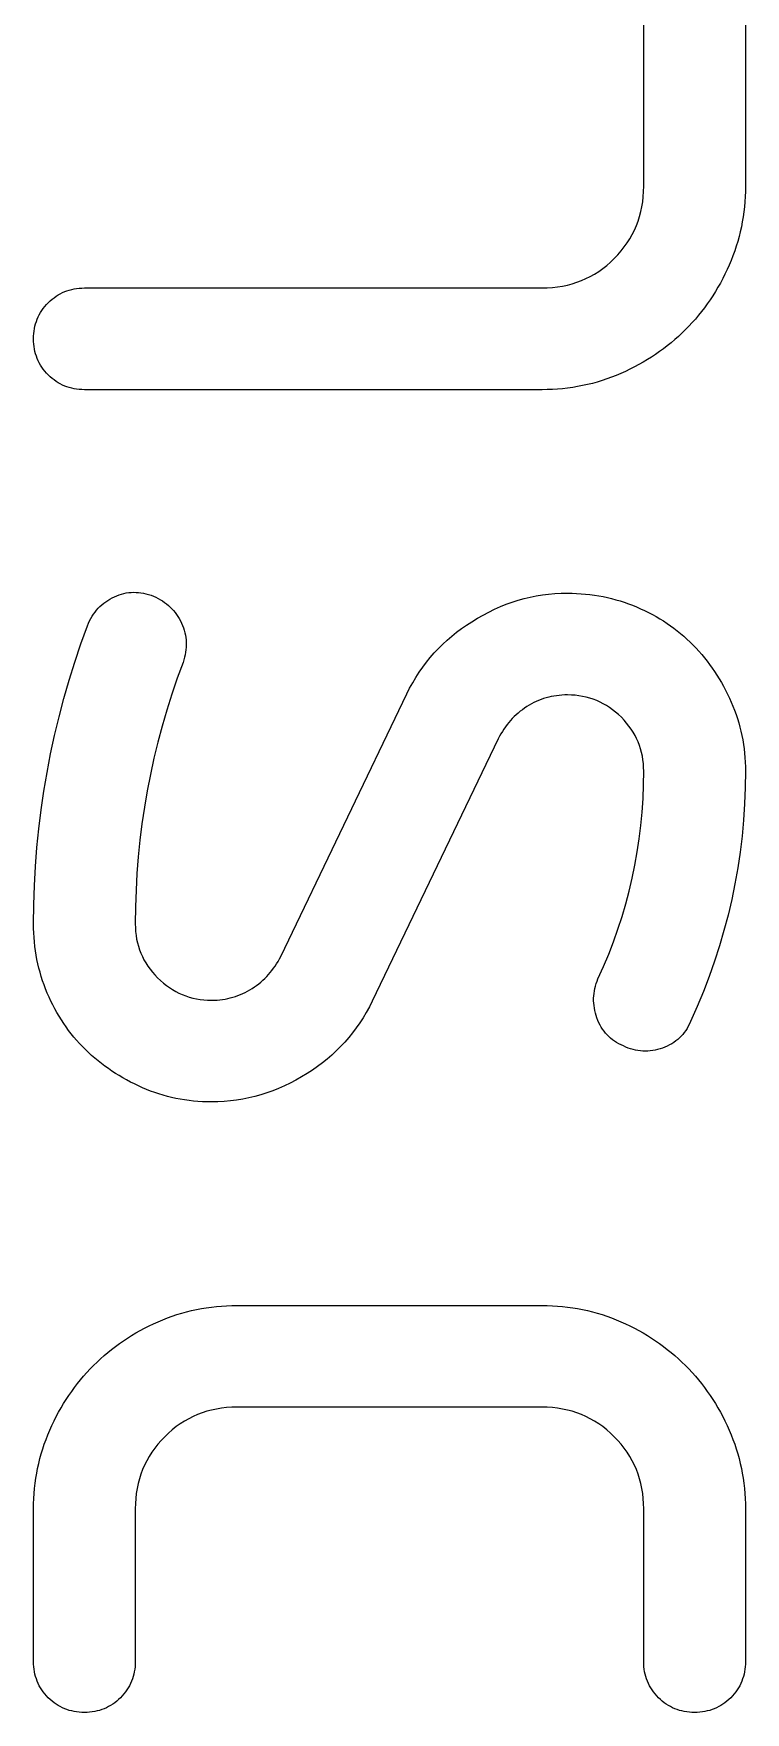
# Model space of a CAD drawing. Extents: x -220 to 711, y -42 to 774.
# Drawn here: x -214.76 to -202.16, y 186.4 to 216.1 of the extents above; entities that cross this region are included whole.
import ezdxf

# ---------------------------------------------------------------- set-up
doc = ezdxf.new("R2010")
doc.units = 0
doc.layers.get('0').update_dxf_attribs({"linetype": 'CONTINUOUS'})

msp = doc.modelspace()

# ---------------------------------------------------------------- linework, layer by layer
for p, q in [((-202.1583, 217.899), (-202.1583, 213.399)), ((-203.9583, 213.399), (-203.9583, 216.999)), ((-213.8583, 211.599), (-205.7583, 211.599)), ((-205.7583, 209.799), (-213.8583, 209.799)), ((-210.3843, 199.773), (-208.1523, 204.417)), ((-206.5323, 203.625), (-208.7643, 198.981)), ((-211.1583, 193.599), (-205.7583, 193.599)), ((-205.7583, 191.799), (-211.1583, 191.799)), ((-214.7583, 187.299), (-214.7583, 189.999)), ((-212.9583, 189.999), (-212.9583, 187.299)), ((-203.9583, 187.299), (-203.9583, 189.999)), ((-202.1583, 189.999), (-202.1583, 187.299))]:
    msp.add_line(p, q)
for points in [[(-204.4803, 212.121), (-204.4171, 212.1871), (-204.358, 212.2551), (-204.3029, 212.3249), (-204.252, 212.3966), (-204.2051, 212.4701), (-204.1622, 212.5454), (-204.1235, 212.6225), (-204.0888, 212.7015), (-204.0583, 212.7822), (-204.0317, 212.8649), (-204.0093, 212.9493), (-203.991, 213.0356), (-203.9767, 213.1237), (-203.9665, 213.2136), (-203.9604, 213.3054), (-203.9583, 213.399)], [(-202.1583, 213.399), (-202.1595, 213.307), (-202.1628, 213.2157), (-202.1685, 213.1251), (-202.1763, 213.035), (-202.1865, 212.9456), (-202.1988, 212.8568), (-202.2135, 212.7687), (-202.2303, 212.6812), (-202.2495, 212.5943), (-202.2708, 212.5081), (-202.2945, 212.4225), (-202.3203, 212.3375), (-202.3485, 212.2532), (-202.3788, 212.1695), (-202.4115, 212.0864), (-202.4463, 212.004)], [(-205.7583, 211.599), (-205.6648, 211.601), (-205.573, 211.6071), (-205.4831, 211.6173), (-205.395, 211.6316), (-205.3087, 211.6499), (-205.2242, 211.6724), (-205.1416, 211.6989), (-205.0608, 211.7295), (-204.9819, 211.7641), (-204.9047, 211.8029), (-204.8294, 211.8457), (-204.756, 211.8926), (-204.6843, 211.9436), (-204.6145, 211.9986), (-204.5465, 212.0577), (-204.4803, 212.121)], [(-202.4463, 212.004), (-202.4831, 211.9225), (-202.5214, 211.8424), (-202.5613, 211.7636), (-202.6027, 211.6861), (-202.6457, 211.61), (-202.6902, 211.5353), (-202.7362, 211.4618), (-202.7838, 211.3897), (-202.833, 211.3189), (-202.8837, 211.2495), (-202.9359, 211.1814), (-202.9897, 211.1146), (-203.0451, 211.0492), (-203.1019, 210.9851), (-203.1604, 210.9224), (-203.2203, 210.861)], [(-214.4973, 211.338), (-214.4643, 211.3696), (-214.4303, 211.3991), (-214.3954, 211.4267), (-214.3595, 211.4521), (-214.3228, 211.4756), (-214.2851, 211.497), (-214.2466, 211.5164), (-214.2071, 211.5337), (-214.1667, 211.549), (-214.1254, 211.5623), (-214.0832, 211.5735), (-214.04, 211.5826), (-213.996, 211.5898), (-213.951, 211.5949), (-213.9051, 211.5979), (-213.8583, 211.599)], [(-214.7583, 210.699), (-214.7573, 210.7458), (-214.7543, 210.7916), (-214.7492, 210.8366), (-214.742, 210.8806), (-214.7329, 210.9238), (-214.7216, 210.966), (-214.7084, 211.0073), (-214.6931, 211.0477), (-214.6758, 211.0872), (-214.6564, 211.1258), (-214.635, 211.1634), (-214.6115, 211.2001), (-214.586, 211.236), (-214.5585, 211.2709), (-214.5289, 211.3049), (-214.4973, 211.338)], [(-214.4973, 210.06), (-214.5289, 210.093), (-214.5585, 210.127), (-214.586, 210.1619), (-214.6115, 210.1978), (-214.635, 210.2345), (-214.6564, 210.2722), (-214.6758, 210.3107), (-214.6931, 210.3502), (-214.7084, 210.3906), (-214.7216, 210.4319), (-214.7329, 210.4741), (-214.742, 210.5173), (-214.7492, 210.5613), (-214.7543, 210.6063), (-214.7573, 210.6522), (-214.7583, 210.699)], [(-203.2203, 210.861), (-203.2818, 210.801), (-203.3445, 210.7426), (-203.4086, 210.6857), (-203.474, 210.6303), (-203.5408, 210.5765), (-203.6089, 210.5243), (-203.6783, 210.4736), (-203.7491, 210.4245), (-203.8212, 210.3769), (-203.8946, 210.3308), (-203.9694, 210.2863), (-204.0455, 210.2433), (-204.123, 210.2019), (-204.2018, 210.1621), (-204.2819, 210.1237), (-204.3633, 210.087)], [(-213.8583, 209.799), (-213.9051, 209.8), (-213.951, 209.803), (-213.996, 209.8081), (-214.04, 209.8153), (-214.0832, 209.8244), (-214.1254, 209.8357), (-214.1667, 209.8489), (-214.2071, 209.8642), (-214.2466, 209.8815), (-214.2851, 209.9009), (-214.3228, 209.9223), (-214.3595, 209.9458), (-214.3954, 209.9713), (-214.4303, 209.9988), (-214.4643, 210.0284), (-214.4973, 210.06)], [(-204.3633, 210.087), (-204.4458, 210.0521), (-204.5289, 210.0195), (-204.6126, 209.9891), (-204.6969, 209.961), (-204.7819, 209.9351), (-204.8675, 209.9115), (-204.9537, 209.8901), (-205.0406, 209.871), (-205.1281, 209.8541), (-205.2162, 209.8395), (-205.305, 209.8271), (-205.3944, 209.817), (-205.4844, 209.8091), (-205.5751, 209.8035), (-205.6664, 209.8001), (-205.7583, 209.799)], [(-213.8043, 205.623), (-213.7856, 205.6672), (-213.7654, 205.7097), (-213.7437, 205.7507), (-213.7205, 205.79), (-213.6959, 205.8277), (-213.6698, 205.8638), (-213.6422, 205.8983), (-213.6131, 205.9312), (-213.5825, 205.9625), (-213.5505, 205.9921), (-213.517, 206.0201), (-213.482, 206.0465), (-213.4456, 206.0713), (-213.4076, 206.0945), (-213.3682, 206.116), (-213.3273, 206.136)], [(-213.3273, 206.136), (-213.2856, 206.1539), (-213.2437, 206.1696), (-213.2015, 206.1829), (-213.1592, 206.1939), (-213.1166, 206.2026), (-213.0738, 206.2089), (-213.0308, 206.213), (-212.9876, 206.2147), (-212.9442, 206.2141), (-212.9005, 206.2112), (-212.8567, 206.206), (-212.8127, 206.1984), (-212.7684, 206.1885), (-212.7239, 206.1763), (-212.6792, 206.1618), (-212.6343, 206.145)], [(-212.6343, 206.145), (-212.5923, 206.1262), (-212.5518, 206.106), (-212.5127, 206.0843), (-212.4752, 206.0611), (-212.439, 206.0365), (-212.4044, 206.0104), (-212.3713, 205.9828), (-212.3396, 205.9537), (-212.3094, 205.9232), (-212.2807, 205.8911), (-212.2534, 205.8576), (-212.2277, 205.8226), (-212.2034, 205.7862), (-212.1805, 205.7483), (-212.1592, 205.7088), (-212.1393, 205.668)], [(-207.0003, 205.695), (-206.9009, 205.756), (-206.8007, 205.8131), (-206.6995, 205.8662), (-206.5976, 205.9155), (-206.4948, 205.9607), (-206.3912, 206.0021), (-206.2867, 206.0395), (-206.1813, 206.073), (-206.0752, 206.1025), (-205.9682, 206.1281), (-205.8603, 206.1497), (-205.7516, 206.1675), (-205.642, 206.1812), (-205.5317, 206.1911), (-205.4204, 206.197), (-205.3083, 206.199)], [(-205.3083, 206.199), (-205.2276, 206.198), (-205.1475, 206.1952), (-205.0679, 206.1904), (-204.9888, 206.1838), (-204.9104, 206.1752), (-204.8325, 206.1648), (-204.7551, 206.1524), (-204.6783, 206.1382), (-204.6021, 206.1221), (-204.5265, 206.104), (-204.4514, 206.0841), (-204.3768, 206.0623), (-204.3029, 206.0385), (-204.2295, 206.0129), (-204.1566, 205.9854), (-204.0843, 205.956)], [(-204.0843, 205.956), (-204.0129, 205.9248), (-203.9427, 205.8923), (-203.8737, 205.8582), (-203.8059, 205.8226), (-203.7393, 205.7856), (-203.6739, 205.7471), (-203.6096, 205.7072), (-203.5466, 205.6657), (-203.4848, 205.6228), (-203.4241, 205.5784), (-203.3647, 205.5325), (-203.3064, 205.4851), (-203.2493, 205.4363), (-203.1935, 205.386), (-203.1388, 205.3342), (-203.0853, 205.281)], [(-214.7583, 200.349), (-214.7546, 200.6881), (-214.7434, 201.0259), (-214.7248, 201.3625), (-214.6987, 201.6978), (-214.6652, 202.0319), (-214.6242, 202.3647), (-214.5757, 202.6962), (-214.5198, 203.0265), (-214.4565, 203.3555), (-214.3857, 203.6832), (-214.3074, 204.0096), (-214.2217, 204.3348), (-214.1286, 204.6588), (-214.0279, 204.9814), (-213.9199, 205.3028), (-213.8043, 205.623)], [(-212.1393, 205.668), (-212.1213, 205.6262), (-212.1054, 205.5843), (-212.0918, 205.5421), (-212.0803, 205.4998), (-212.071, 205.4572), (-212.0638, 205.4144), (-212.0589, 205.3714), (-212.0561, 205.3282), (-212.0555, 205.2848), (-212.0571, 205.2412), (-212.0608, 205.1973), (-212.0668, 205.1533), (-212.0749, 205.109), (-212.0852, 205.0645), (-212.0977, 205.0199), (-212.1123, 204.975)], [(-208.1523, 204.417), (-208.1014, 204.5169), (-208.0477, 204.6141), (-207.9912, 204.7087), (-207.9318, 204.8006), (-207.8697, 204.8898), (-207.8047, 204.9764), (-207.7369, 205.0602), (-207.6663, 205.1415), (-207.5929, 205.22), (-207.5167, 205.2959), (-207.4377, 205.3691), (-207.3558, 205.4396), (-207.2712, 205.5074), (-207.1837, 205.5726), (-207.0934, 205.6351), (-207.0003, 205.695)], [(-203.0853, 205.281), (-203.0331, 205.2264), (-202.9823, 205.1707), (-202.9327, 205.1139), (-202.8845, 205.056), (-202.8377, 204.9969), (-202.7921, 204.9367), (-202.7479, 204.8754), (-202.7051, 204.813), (-202.6636, 204.7494), (-202.6234, 204.6847), (-202.5845, 204.6189), (-202.547, 204.552), (-202.5109, 204.4839), (-202.476, 204.4147), (-202.4425, 204.3444), (-202.4103, 204.273)], [(-212.1123, 204.975), (-212.2148, 204.6953), (-212.3106, 204.4144), (-212.3998, 204.1323), (-212.4825, 203.8488), (-212.5585, 203.5641), (-212.6279, 203.2782), (-212.6907, 202.991), (-212.7468, 202.7025), (-212.7964, 202.4127), (-212.8394, 202.1217), (-212.8757, 201.8294), (-212.9055, 201.5358), (-212.9286, 201.241), (-212.9451, 200.9449), (-212.955, 200.6476), (-212.9583, 200.349)], [(-205.3083, 204.399), (-205.3576, 204.3982), (-205.4062, 204.3957), (-205.4543, 204.3917), (-205.5018, 204.386), (-205.5488, 204.3787), (-205.5952, 204.3698), (-205.6411, 204.3593), (-205.6863, 204.3472), (-205.7311, 204.3335), (-205.7752, 204.3181), (-205.8188, 204.3011), (-205.8618, 204.2825), (-205.9043, 204.2623), (-205.9462, 204.2405), (-205.9876, 204.217), (-206.0283, 204.192)], [(-204.3543, 204.003), (-204.4045, 204.0509), (-204.4559, 204.0958), (-204.5085, 204.1375), (-204.5625, 204.1762), (-204.6177, 204.2118), (-204.6741, 204.2443), (-204.7318, 204.2737), (-204.7908, 204.3), (-204.8511, 204.3232), (-204.9126, 204.3433), (-204.9754, 204.3603), (-205.0395, 204.3742), (-205.1048, 204.385), (-205.1714, 204.3928), (-205.2392, 204.3974), (-205.3083, 204.399)], [(-206.0283, 204.192), (-206.0683, 204.1655), (-206.1071, 204.1378), (-206.1448, 204.109), (-206.1813, 204.0789), (-206.2168, 204.0476), (-206.2511, 204.0152), (-206.2843, 203.9815), (-206.3163, 203.9467), (-206.3473, 203.9107), (-206.3771, 203.8734), (-206.4058, 203.835), (-206.4333, 203.7954), (-206.4598, 203.7546), (-206.4851, 203.7126), (-206.5093, 203.6694), (-206.5323, 203.625)], [(-202.4103, 204.273), (-202.3798, 204.2007), (-202.3513, 204.1278), (-202.3247, 204.0544), (-202.3001, 203.9805), (-202.2774, 203.9059), (-202.2568, 203.8308), (-202.2381, 203.7552), (-202.2213, 203.679), (-202.2066, 203.6022), (-202.1938, 203.5248), (-202.1829, 203.4469), (-202.1741, 203.3685), (-202.1672, 203.2894), (-202.1623, 203.2098), (-202.1593, 203.1297), (-202.1583, 203.049)], [(-203.9583, 203.049), (-203.9599, 203.1181), (-203.9645, 203.1859), (-203.9723, 203.2525), (-203.9831, 203.3178), (-203.997, 203.3819), (-204.014, 203.4447), (-204.0341, 203.5062), (-204.0573, 203.5665), (-204.0836, 203.6255), (-204.113, 203.6832), (-204.1455, 203.7396), (-204.1811, 203.7948), (-204.2198, 203.8488), (-204.2615, 203.9014), (-204.3064, 203.9528), (-204.3543, 204.003)], [(-204.7683, 199.377), (-204.6703, 199.5938), (-204.5785, 199.8123), (-204.4931, 200.0326), (-204.414, 200.2545), (-204.3412, 200.4781), (-204.2747, 200.7033), (-204.2146, 200.9303), (-204.1608, 201.159), (-204.1134, 201.3893), (-204.0722, 201.6213), (-204.0374, 201.8551), (-204.009, 202.0905), (-203.9868, 202.3276), (-203.971, 202.5663), (-203.9615, 202.8068), (-203.9583, 203.049)], [(-202.1583, 203.049), (-202.1621, 202.7596), (-202.1735, 202.4718), (-202.1925, 202.1858), (-202.2191, 201.9015), (-202.2533, 201.6188), (-202.295, 201.3378), (-202.3444, 201.0586), (-202.4013, 200.781), (-202.4659, 200.5051), (-202.538, 200.2308), (-202.6178, 199.9583), (-202.7051, 199.6875), (-202.8, 199.4183), (-202.9025, 199.1508), (-203.0126, 198.8851), (-203.1303, 198.621)], [(-214.5153, 199.125), (-214.5448, 199.1972), (-214.5723, 199.2701), (-214.5979, 199.3435), (-214.6217, 199.4175), (-214.6435, 199.492), (-214.6634, 199.5671), (-214.6815, 199.6427), (-214.6976, 199.719), (-214.7118, 199.7957), (-214.7242, 199.8731), (-214.7346, 199.951), (-214.7432, 200.0295), (-214.7498, 200.1085), (-214.7545, 200.1881), (-214.7574, 200.2682), (-214.7583, 200.349)], [(-212.9583, 200.349), (-212.9568, 200.2798), (-212.9522, 200.212), (-212.9444, 200.1454), (-212.9336, 200.0801), (-212.9197, 200.016), (-212.9027, 199.9532), (-212.8825, 199.8917), (-212.8593, 199.8315), (-212.833, 199.7725), (-212.8037, 199.7147), (-212.7712, 199.6583), (-212.7356, 199.6031), (-212.6969, 199.5492), (-212.6552, 199.4965), (-212.6103, 199.4451), (-212.5623, 199.395)], [(-210.8883, 199.206), (-210.8484, 199.2324), (-210.8096, 199.2601), (-210.7719, 199.289), (-210.7353, 199.319), (-210.6999, 199.3503), (-210.6656, 199.3827), (-210.6324, 199.4164), (-210.6003, 199.4512), (-210.5694, 199.4872), (-210.5396, 199.5245), (-210.5109, 199.5629), (-210.4833, 199.6025), (-210.4569, 199.6433), (-210.4316, 199.6853), (-210.4074, 199.7286), (-210.3843, 199.773)], [(-212.5623, 199.395), (-212.5122, 199.347), (-212.4608, 199.3021), (-212.4081, 199.2604), (-212.3542, 199.2217), (-212.299, 199.1861), (-212.2426, 199.1536), (-212.1848, 199.1243), (-212.1258, 199.098), (-212.0656, 199.0748), (-212.0041, 199.0546), (-211.9413, 199.0376), (-211.8772, 199.0237), (-211.8119, 199.0129), (-211.7453, 199.0051), (-211.6775, 199.0005), (-211.6083, 198.999)], [(-204.7863, 198.684), (-204.801, 198.7278), (-204.8136, 198.7716), (-204.8241, 198.8153), (-204.8325, 198.8589), (-204.8387, 198.9025), (-204.8429, 198.9459), (-204.8449, 198.9894), (-204.8448, 199.0327), (-204.8427, 199.076), (-204.8384, 199.1192), (-204.832, 199.1623), (-204.8235, 199.2054), (-204.8128, 199.2484), (-204.8001, 199.2913), (-204.7853, 199.3342), (-204.7683, 199.377)], [(-213.8403, 198.126), (-213.8936, 198.1794), (-213.9454, 198.2341), (-213.9957, 198.29), (-214.0445, 198.347), (-214.0919, 198.4053), (-214.1378, 198.4647), (-214.1822, 198.5254), (-214.2251, 198.5872), (-214.2665, 198.6502), (-214.3065, 198.7145), (-214.345, 198.7799), (-214.382, 198.8465), (-214.4176, 198.9143), (-214.4516, 198.9833), (-214.4842, 199.0536), (-214.5153, 199.125)], [(-211.6083, 198.999), (-211.5591, 198.9998), (-211.5105, 199.0022), (-211.4624, 199.0062), (-211.4148, 199.0119), (-211.3679, 199.0192), (-211.3215, 199.0281), (-211.2756, 199.0386), (-211.2303, 199.0507), (-211.1856, 199.0645), (-211.1415, 199.0798), (-211.0979, 199.0968), (-211.0548, 199.1154), (-211.0124, 199.1356), (-210.9705, 199.1574), (-210.9291, 199.1809), (-210.8883, 199.206)], [(-208.7643, 198.981), (-208.8152, 198.881), (-208.869, 198.7838), (-208.9255, 198.6892), (-208.9848, 198.5973), (-209.047, 198.5081), (-209.112, 198.4216), (-209.1797, 198.3377), (-209.2503, 198.2565), (-209.3237, 198.1779), (-209.4, 198.1021), (-209.479, 198.0289), (-209.5608, 197.9583), (-209.6455, 197.8905), (-209.733, 197.8253), (-209.8232, 197.7628), (-209.9163, 197.703)], [(-204.3183, 198.189), (-204.3602, 198.2078), (-204.4005, 198.2282), (-204.439, 198.2502), (-204.4758, 198.2739), (-204.511, 198.2992), (-204.5445, 198.3261), (-204.5762, 198.3546), (-204.6063, 198.3847), (-204.6347, 198.4165), (-204.6615, 198.4498), (-204.6865, 198.4848), (-204.7098, 198.5214), (-204.7315, 198.5596), (-204.7515, 198.5994), (-204.7697, 198.6409), (-204.7863, 198.684)], [(-203.1303, 198.621), (-203.1491, 198.5791), (-203.1696, 198.5388), (-203.1916, 198.5003), (-203.2153, 198.4635), (-203.2406, 198.4283), (-203.2674, 198.3948), (-203.296, 198.3631), (-203.3261, 198.333), (-203.3578, 198.3046), (-203.3912, 198.2778), (-203.4262, 198.2528), (-203.4628, 198.2295), (-203.501, 198.2078), (-203.5408, 198.1878), (-203.5823, 198.1696), (-203.6253, 198.153)], [(-212.8323, 197.451), (-212.9038, 197.4831), (-212.9741, 197.5166), (-213.0433, 197.5515), (-213.1113, 197.5876), (-213.1783, 197.6252), (-213.2441, 197.664), (-213.3088, 197.7042), (-213.3723, 197.7457), (-213.4348, 197.7886), (-213.4961, 197.8328), (-213.5563, 197.8783), (-213.6153, 197.9251), (-213.6733, 197.9733), (-213.7301, 198.0229), (-213.7858, 198.0738), (-213.8403, 198.126)], [(-203.6253, 198.153), (-203.6692, 198.1383), (-203.7129, 198.126), (-203.7566, 198.1158), (-203.8003, 198.108), (-203.8438, 198.1023), (-203.8873, 198.099), (-203.9307, 198.0978), (-203.9741, 198.099), (-204.0174, 198.1023), (-204.0606, 198.108), (-204.1037, 198.1158), (-204.1468, 198.126), (-204.1898, 198.1383), (-204.2327, 198.153), (-204.2756, 198.1698), (-204.3183, 198.189)], [(-209.9163, 197.703), (-210.0158, 197.6419), (-210.116, 197.5848), (-210.2171, 197.5317), (-210.3191, 197.4825), (-210.4219, 197.4372), (-210.5255, 197.3958), (-210.63, 197.3584), (-210.7353, 197.325), (-210.8415, 197.2954), (-210.9485, 197.2698), (-211.0564, 197.2482), (-211.1651, 197.2305), (-211.2746, 197.2167), (-211.385, 197.2068), (-211.4963, 197.2009), (-211.6083, 197.199)], [(-211.6083, 197.199), (-211.6891, 197.1999), (-211.7692, 197.2029), (-211.8488, 197.2078), (-211.9278, 197.2147), (-212.0063, 197.2236), (-212.0842, 197.2344), (-212.1616, 197.2472), (-212.2383, 197.262), (-212.3146, 197.2787), (-212.3902, 197.2974), (-212.4653, 197.3181), (-212.5398, 197.3407), (-212.6138, 197.3653), (-212.6872, 197.3919), (-212.7601, 197.4204), (-212.8323, 197.451)], [(-212.5533, 193.311), (-212.4709, 193.3458), (-212.3878, 193.3785), (-212.3041, 193.4088), (-212.2198, 193.437), (-212.1348, 193.4628), (-212.0492, 193.4865), (-211.963, 193.5078), (-211.8761, 193.527), (-211.7886, 193.5438), (-211.7004, 193.5585), (-211.6117, 193.5708), (-211.5223, 193.581), (-211.4322, 193.5888), (-211.3416, 193.5945), (-211.2503, 193.5978), (-211.1583, 193.599)], [(-205.7583, 193.599), (-205.6664, 193.5978), (-205.5751, 193.5945), (-205.4844, 193.5888), (-205.3944, 193.581), (-205.305, 193.5708), (-205.2162, 193.5585), (-205.1281, 193.5438), (-205.0406, 193.527), (-204.9537, 193.5078), (-204.8675, 193.4865), (-204.7819, 193.4628), (-204.6969, 193.437), (-204.6126, 193.4088), (-204.5289, 193.3785), (-204.4458, 193.3458), (-204.3633, 193.311)], [(-213.6963, 192.537), (-213.6349, 192.5969), (-213.5722, 192.6554), (-213.5081, 192.7122), (-213.4427, 192.7676), (-213.3759, 192.8214), (-213.3078, 192.8736), (-213.2384, 192.9243), (-213.1676, 192.9735), (-213.0955, 193.0211), (-213.022, 193.0671), (-212.9473, 193.1116), (-212.8712, 193.1546), (-212.7937, 193.196), (-212.7149, 193.2359), (-212.6348, 193.2742), (-212.5533, 193.311)], [(-204.3633, 193.311), (-204.2819, 193.2742), (-204.2018, 193.2359), (-204.123, 193.196), (-204.0455, 193.1546), (-203.9694, 193.1116), (-203.8946, 193.0671), (-203.8212, 193.0211), (-203.7491, 192.9735), (-203.6783, 192.9243), (-203.6089, 192.8736), (-203.5408, 192.8214), (-203.474, 192.7676), (-203.4086, 192.7122), (-203.3445, 192.6554), (-203.2818, 192.5969), (-203.2203, 192.537)], [(-214.4703, 191.394), (-214.4336, 191.4754), (-214.3952, 191.5555), (-214.3554, 191.6343), (-214.314, 191.7118), (-214.271, 191.7879), (-214.2265, 191.8627), (-214.1804, 191.9361), (-214.1328, 192.0082), (-214.0837, 192.079), (-214.033, 192.1484), (-213.9808, 192.2165), (-213.927, 192.2833), (-213.8716, 192.3487), (-213.8147, 192.4128), (-213.7563, 192.4755), (-213.6963, 192.537)], [(-203.2203, 192.537), (-203.1604, 192.4755), (-203.1019, 192.4128), (-203.0451, 192.3487), (-202.9897, 192.2833), (-202.9359, 192.2165), (-202.8837, 192.1484), (-202.833, 192.079), (-202.7838, 192.0082), (-202.7362, 191.9361), (-202.6902, 191.8627), (-202.6457, 191.7879), (-202.6027, 191.7118), (-202.5613, 191.6343), (-202.5214, 191.5555), (-202.4831, 191.4754), (-202.4463, 191.394)], [(-211.1583, 191.799), (-211.2519, 191.7969), (-211.3437, 191.7908), (-211.4336, 191.7806), (-211.5217, 191.7663), (-211.608, 191.748), (-211.6924, 191.7256), (-211.7751, 191.699), (-211.8558, 191.6685), (-211.9348, 191.6338), (-212.0119, 191.5951), (-212.0872, 191.5522), (-212.1607, 191.5053), (-212.2324, 191.4544), (-212.3022, 191.3993), (-212.3702, 191.3402), (-212.4363, 191.277)], [(-204.4803, 191.277), (-204.5465, 191.3402), (-204.6145, 191.3993), (-204.6843, 191.4544), (-204.756, 191.5053), (-204.8294, 191.5522), (-204.9047, 191.5951), (-204.9819, 191.6338), (-205.0608, 191.6685), (-205.1416, 191.699), (-205.2242, 191.7256), (-205.3087, 191.748), (-205.395, 191.7663), (-205.4831, 191.7806), (-205.573, 191.7908), (-205.6648, 191.7969), (-205.7583, 191.799)], [(-214.7583, 189.999), (-214.7572, 190.0909), (-214.7538, 190.1822), (-214.7482, 190.2729), (-214.7403, 190.3629), (-214.7302, 190.4523), (-214.7178, 190.5411), (-214.7032, 190.6292), (-214.6863, 190.7167), (-214.6672, 190.8036), (-214.6458, 190.8898), (-214.6222, 190.9754), (-214.5963, 191.0604), (-214.5682, 191.1447), (-214.5378, 191.2284), (-214.5052, 191.3115), (-214.4703, 191.394)], [(-212.4363, 191.277), (-212.4996, 191.2108), (-212.5587, 191.1428), (-212.6137, 191.073), (-212.6647, 191.0013), (-212.7116, 190.9279), (-212.7544, 190.8526), (-212.7932, 190.7754), (-212.8278, 190.6965), (-212.8584, 190.6157), (-212.8849, 190.5331), (-212.9074, 190.4486), (-212.9257, 190.3623), (-212.94, 190.2742), (-212.9502, 190.1843), (-212.9563, 190.0925), (-212.9583, 189.999)], [(-203.9583, 189.999), (-203.9604, 190.0925), (-203.9665, 190.1843), (-203.9767, 190.2742), (-203.991, 190.3623), (-204.0093, 190.4486), (-204.0317, 190.5331), (-204.0583, 190.6157), (-204.0888, 190.6965), (-204.1235, 190.7754), (-204.1622, 190.8526), (-204.2051, 190.9279), (-204.252, 191.0013), (-204.3029, 191.073), (-204.358, 191.1428), (-204.4171, 191.2108), (-204.4803, 191.277)], [(-202.4463, 191.394), (-202.4115, 191.3115), (-202.3788, 191.2284), (-202.3485, 191.1447), (-202.3203, 191.0604), (-202.2945, 190.9754), (-202.2708, 190.8898), (-202.2495, 190.8036), (-202.2303, 190.7167), (-202.2135, 190.6292), (-202.1988, 190.5411), (-202.1865, 190.4523), (-202.1763, 190.3629), (-202.1685, 190.2729), (-202.1628, 190.1822), (-202.1595, 190.0909), (-202.1583, 189.999)], [(-214.4973, 186.66), (-214.5289, 186.693), (-214.5585, 186.727), (-214.586, 186.7619), (-214.6115, 186.7978), (-214.635, 186.8345), (-214.6564, 186.8722), (-214.6758, 186.9107), (-214.6931, 186.9502), (-214.7084, 186.9906), (-214.7216, 187.0319), (-214.7329, 187.0741), (-214.742, 187.1173), (-214.7492, 187.1613), (-214.7543, 187.2063), (-214.7573, 187.2522), (-214.7583, 187.299)], [(-212.9583, 187.299), (-212.9594, 187.2522), (-212.9624, 187.2063), (-212.9675, 187.1613), (-212.9747, 187.1173), (-212.9838, 187.0741), (-212.995, 187.0319), (-213.0083, 186.9906), (-213.0236, 186.9502), (-213.0409, 186.9107), (-213.0603, 186.8722), (-213.0817, 186.8345), (-213.1052, 186.7978), (-213.1306, 186.7619), (-213.1582, 186.727), (-213.1877, 186.693), (-213.2193, 186.66)], [(-203.6973, 186.66), (-203.7289, 186.693), (-203.7585, 186.727), (-203.786, 186.7619), (-203.8115, 186.7978), (-203.835, 186.8345), (-203.8564, 186.8722), (-203.8758, 186.9107), (-203.8931, 186.9502), (-203.9084, 186.9906), (-203.9216, 187.0319), (-203.9329, 187.0741), (-203.942, 187.1173), (-203.9492, 187.1613), (-203.9543, 187.2063), (-203.9573, 187.2522), (-203.9583, 187.299)], [(-202.1583, 187.299), (-202.1594, 187.2522), (-202.1624, 187.2063), (-202.1675, 187.1613), (-202.1747, 187.1173), (-202.1838, 187.0741), (-202.195, 187.0319), (-202.2083, 186.9906), (-202.2236, 186.9502), (-202.2409, 186.9107), (-202.2603, 186.8722), (-202.2817, 186.8345), (-202.3052, 186.7978), (-202.3306, 186.7619), (-202.3582, 186.727), (-202.3877, 186.693), (-202.4193, 186.66)], [(-213.8583, 186.399), (-213.9051, 186.4), (-213.951, 186.403), (-213.996, 186.4081), (-214.04, 186.4153), (-214.0832, 186.4244), (-214.1254, 186.4357), (-214.1667, 186.4489), (-214.2071, 186.4642), (-214.2466, 186.4815), (-214.2851, 186.5009), (-214.3228, 186.5223), (-214.3595, 186.5458), (-214.3954, 186.5713), (-214.4303, 186.5988), (-214.4643, 186.6284), (-214.4973, 186.66)], [(-213.2193, 186.66), (-213.2524, 186.6284), (-213.2864, 186.5988), (-213.3213, 186.5713), (-213.3572, 186.5458), (-213.3939, 186.5223), (-213.4315, 186.5009), (-213.4701, 186.4815), (-213.5096, 186.4642), (-213.55, 186.4489), (-213.5913, 186.4357), (-213.6335, 186.4244), (-213.6767, 186.4153), (-213.7207, 186.4081), (-213.7657, 186.403), (-213.8115, 186.4), (-213.8583, 186.399)], [(-203.0583, 186.399), (-203.1051, 186.4), (-203.151, 186.403), (-203.196, 186.4081), (-203.24, 186.4153), (-203.2832, 186.4244), (-203.3254, 186.4357), (-203.3667, 186.4489), (-203.4071, 186.4642), (-203.4466, 186.4815), (-203.4851, 186.5009), (-203.5228, 186.5223), (-203.5595, 186.5458), (-203.5954, 186.5713), (-203.6303, 186.5988), (-203.6643, 186.6284), (-203.6973, 186.66)], [(-202.4193, 186.66), (-202.4524, 186.6284), (-202.4864, 186.5988), (-202.5213, 186.5713), (-202.5572, 186.5458), (-202.5939, 186.5223), (-202.6315, 186.5009), (-202.6701, 186.4815), (-202.7096, 186.4642), (-202.75, 186.4489), (-202.7913, 186.4357), (-202.8335, 186.4244), (-202.8767, 186.4153), (-202.9207, 186.4081), (-202.9657, 186.403), (-203.0115, 186.4), (-203.0583, 186.399)]]:
    msp.add_lwpolyline(points)

doc.saveas('drawing.dxf')
